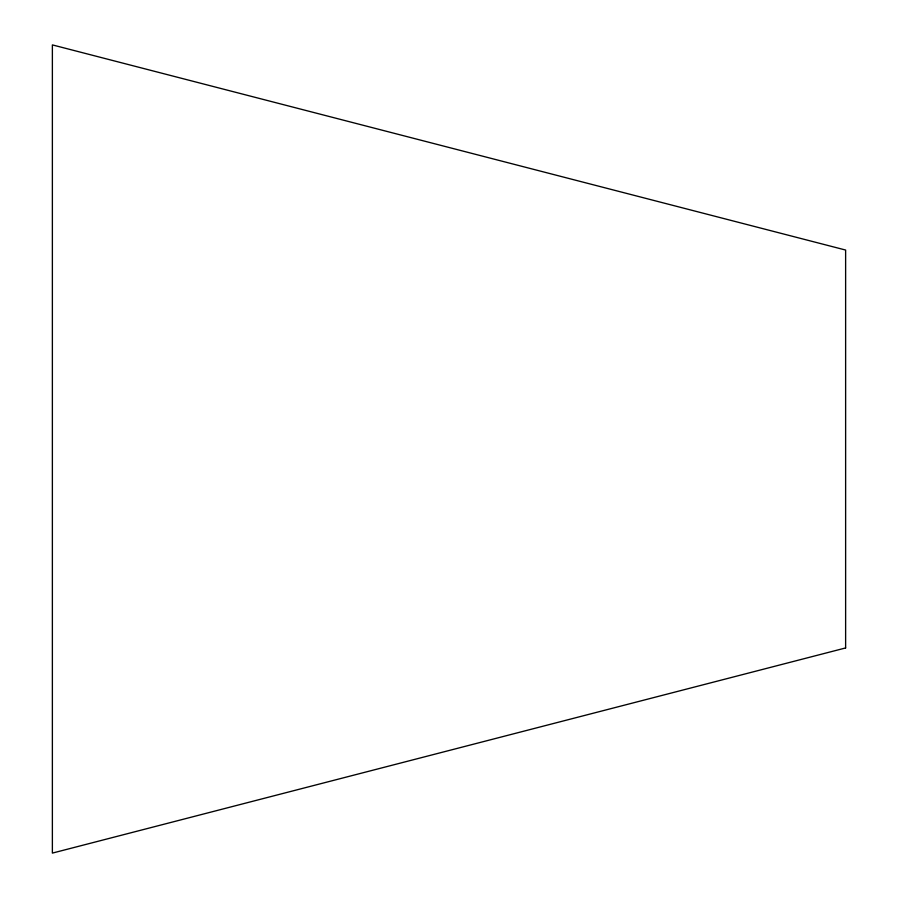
<?xml version="1.0" encoding="UTF-8"?>
<svg xmlns="http://www.w3.org/2000/svg" width="898" height="898" viewBox="0 0 898 898"><rect width="100%" height="100%" fill="white"/><g stroke="black" fill="none" stroke-linecap="round" stroke-linejoin="round"><path stroke-width="1.35" d="M845.624 647.952L52.376 853.1L52.376 44.9L845.624 250.048L845.624 647.952"/></g></svg>
